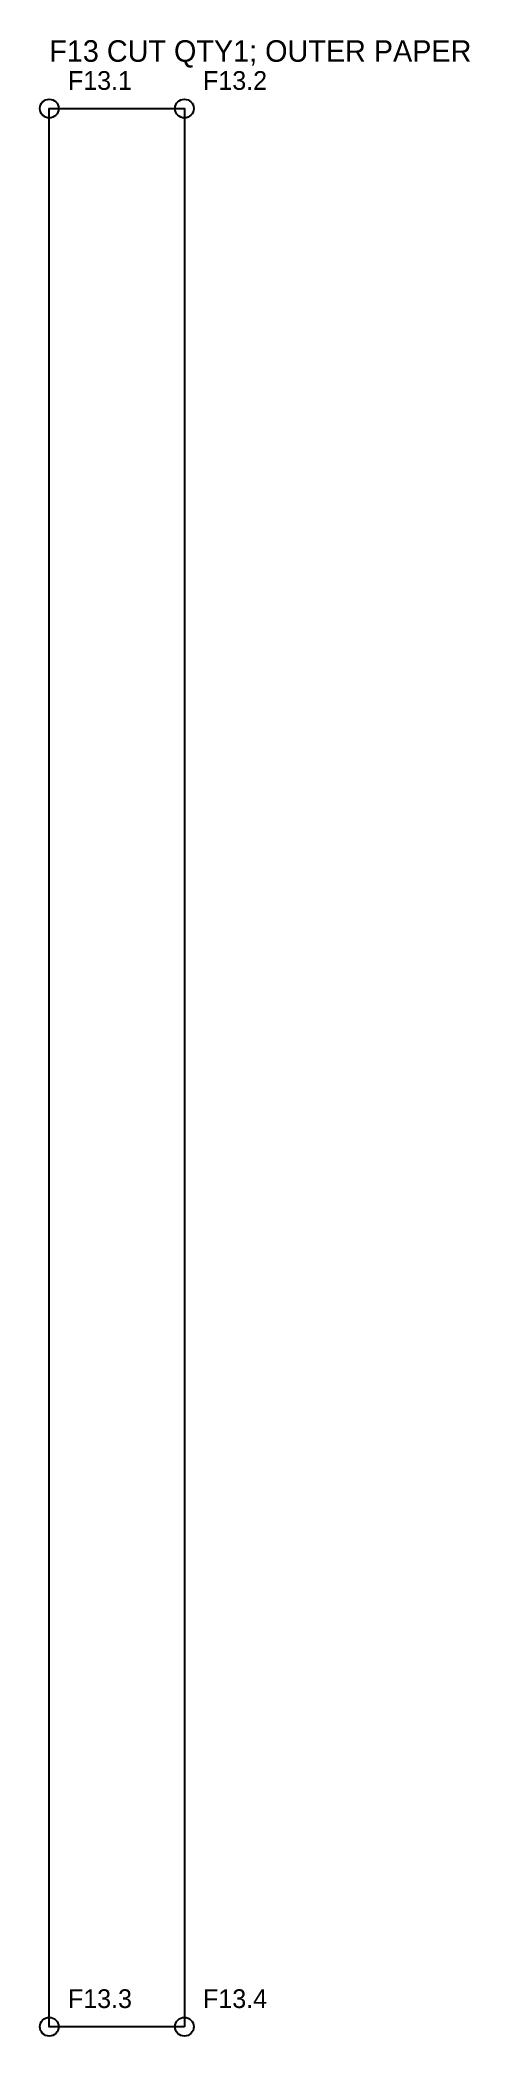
# Model space of a CAD drawing. Header units: millimetres. Extents: x 4 to 50, y 4 to 217.
import ezdxf

# ---------------------------------------------------------------- set-up
doc = ezdxf.new("R2010")
doc.units = ezdxf.units.MM
for name, color, linetype in [('CUT', 7, 'Continuous'), ('LABEL', 3, 'Continuous'), ('REFERENCE', 5, 'Continuous')]:
    doc.layers.add(name, color=color, linetype=linetype)

msp = doc.modelspace()

# ---------------------------------------------------------------- linework, layer by layer
at = {"layer": 'CUT'}
msp.add_lwpolyline([(19.44, 5), (15.83, 5), (12.22, 5), (8.61, 5), (5, 5), (5, 210), (8.61, 210), (12.22, 210), (15.83, 210), (19.44, 210)], close=True, dxfattribs=at)
at = {"layer": 'REFERENCE'}
for centre in [(5, 210), (19.44, 210), (5, 5), (19.44, 5)]:
    msp.add_circle(centre, 1, dxfattribs=at)

# ---------------------------------------------------------------- texts
at = {"layer": 'LABEL'}
msp.add_text('F13 CUT QTY1; OUTER PAPER', height=2.3, dxfattribs=at).set_placement((5, 215))
at = {"layer": 'REFERENCE'}
for s, p in [('F13.1', (7, 212)), ('F13.2', (21.44, 212)), ('F13.3', (7, 7)), ('F13.4', (21.44, 7))]:
    msp.add_text(s, height=2, dxfattribs=at).set_placement(p)

doc.saveas('drawing.dxf')
